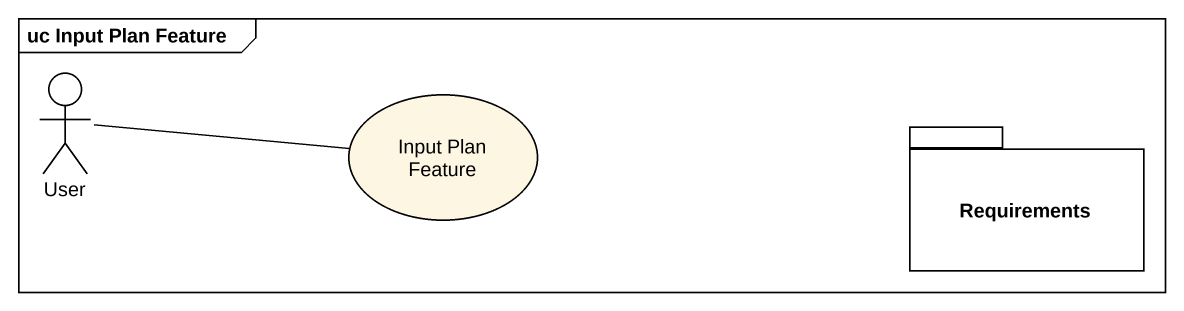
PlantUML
@startuml
mainframe uc Input Plan Feature
actor User
usecase "Input Plan Feature" as Input_Plan_Feature
package Requirements {
}
User -right- Input_Plan_Feature
@enduml
